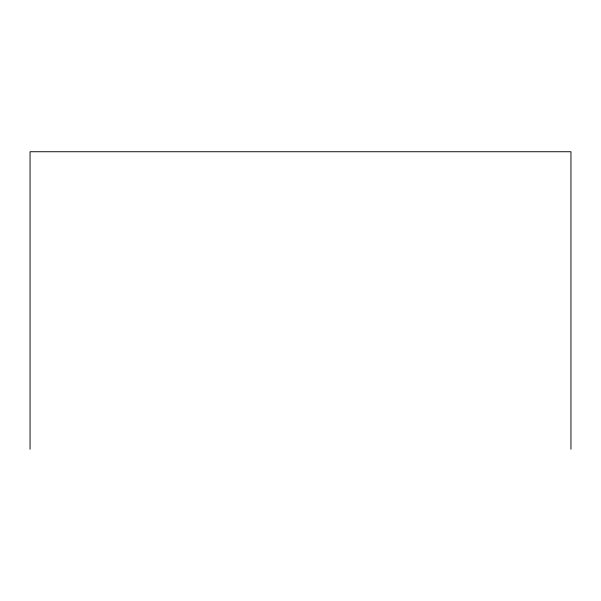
<?xml version="1.0" encoding="UTF-8"?>
<svg xmlns="http://www.w3.org/2000/svg" width="601" height="601" viewBox="0 0 601 601"><rect width="100%" height="100%" fill="white"/><g stroke="black" fill="none" stroke-linecap="round" stroke-linejoin="round"><path stroke-width="0.9" d="M570.95 449.263L570.95 151.737L30.05 151.737L30.05 449.263"/></g></svg>
